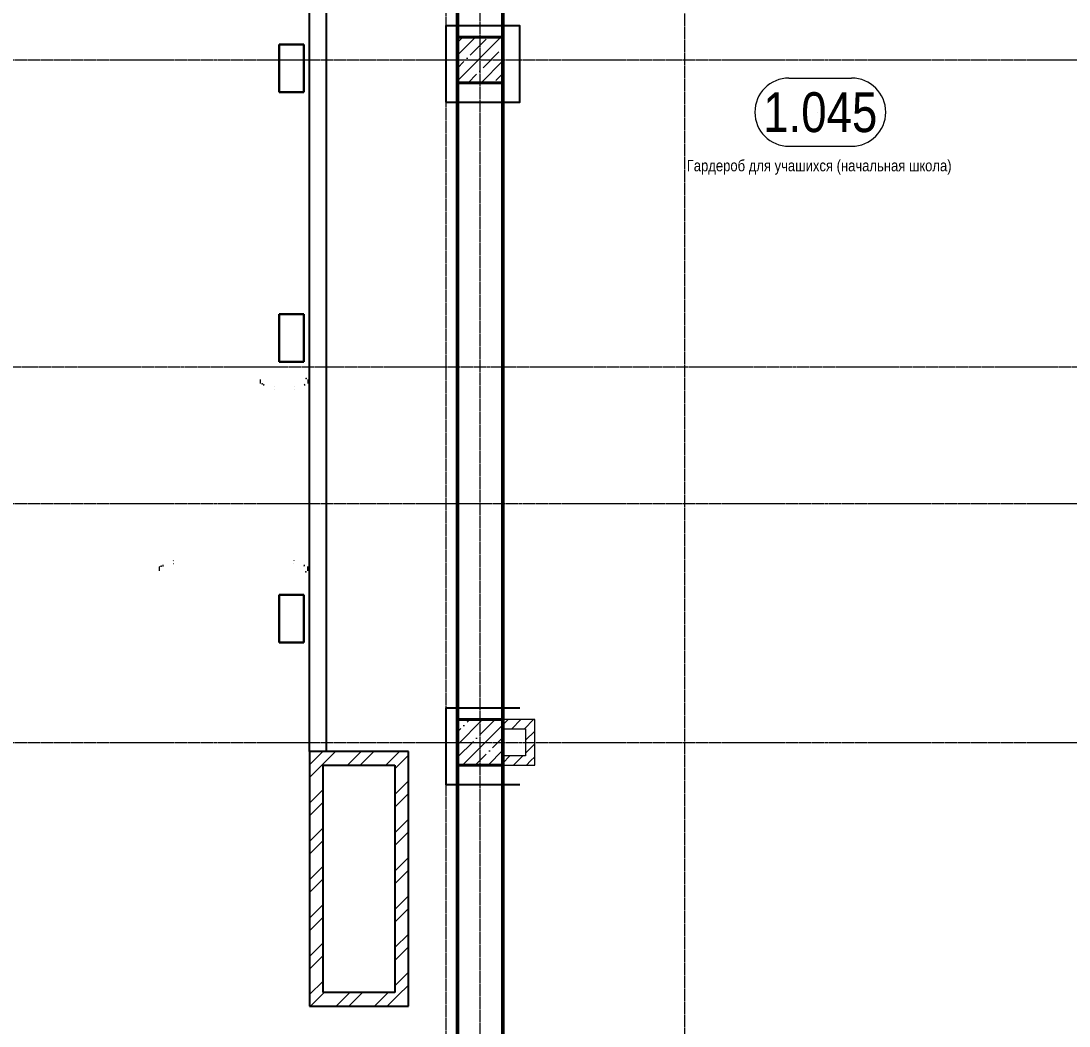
# Model space of a CAD drawing. Header units: millimetres. Extents: x -24360 to 609566, y -391049 to 148426.
# Drawn here: x 14265 to 23475, y 70406 to 79243 of the extents above; entities that cross this region are included whole.
import ezdxf
from ezdxf.enums import TextEntityAlignment as Align

# ---------------------------------------------------------------- set-up
doc = ezdxf.new("R2010")
doc.units = ezdxf.units.MM
doc.linetypes.add('CENTER2', pattern=[28.575, 19.05, -3.175, 3.175, -3.175])
doc.linetypes.add('HIDDEN2', pattern=[4.7625, 3.175, -1.5875])
doc.layers.get('Defpoints').update_dxf_attribs({"color": 140})
for name, color, linetype, lineweight in [('АР_Area', 5, 'Continuous', 5), ('АР_Двери_внутренние_антипаника', 7, 'Continuous', 0), ('АР_Колонны', 70, 'Continuous', 30), ('АР_Стены ЖБ', 7, 'Continuous', 30), ('АР_Стены кирпич', 32, 'Continuous', 25), ('АР_Стены ПЕНОблок', 52, 'Continuous', 20), ('АР_Штриховка', 8, 'Continuous', 0)]:
    doc.layers.add(name, color=color, linetype=linetype, lineweight=lineweight)
for name, color, linetype, lineweight, true_color in [('АР_Оси_РД_100', 7, 'Continuous', 0, 0x525252), ('МАГНИТЫ', 7, 'Continuous', 0, 0xd100d1), ('РД_Витраж_перегородка', 7, 'Continuous', 25, 0x148aff), ('РД_Оси_100', 7, 'Continuous', 0, 0x525252)]:
    doc.layers.add(name, color=color, linetype=linetype, lineweight=lineweight, true_color=true_color)
doc.layers.add('КР_Балки-0.5', color=60, linetype='Continuous', lineweight=50, plot=False)
doc.styles.add('style1', font='ARIALN.TTF')

# ---------------------------------------------------------------- blocks, each defined once
blk = doc.blocks.new('СОШ_2200_АР_ОСИ_М100_28.05.24')
at = {"layer": 'АР_Оси_РД_100', "linetype": 'CENTER2'}
for p, q in [((20100, -6155), (20100, 139938.679)), ((-5954.958, 78900), (119910, 78900)), ((119910, 76200), (-5954.958, 76200)), ((-5954.958, 75000), (119910, 75000)), ((-5954.958, 72900), (95715.503, 72900))]:
    blk.add_line(p, q, dxfattribs=at)
for points in [[(17850, 139938.679), (18000, 139538.679), (18000, -6194.092)], [(18300, -6196.31), (18300, 139538.679), (18450, 139938.679)]]:
    blk.add_lwpolyline(points, dxfattribs=at)
blk = doc.blocks.new('MOK-МаркаПом_овал_ареал')
for p, q in [((-2.75, 3), (2.75, 3)), ((-2.75, -3), (2.75, -3))]:
    blk.add_line(p, q)
for centre, radius, start, end in [((-2.75, 0), 3, 90, 270), ((2.75, 0), 3, 270, 90), ((-3.75, 0), 3.5, 0, 0.00095)]:
    blk.add_arc(centre, radius, start, end)
at = {"color": 0, "style": 'style1'}
blk.add_attdef('АР-ПОМЕЩЕНИЕ:НОМЕР', text='', height=3.5, dxfattribs=at).set_placement((0, 0), align=Align.MIDDLE)

msp = doc.modelspace()

# ---------------------------------------------------------------- hatches: boundary and pattern name
at = {"layer": 'АР_Штриховка', "linetype": 'Continuous', "lineweight": 5, "true_color": 0x000000}
h = msp.add_hatch(dxfattribs=at)
h.set_pattern_fill('ANSI35', color=18, scale=25, style=0)
h.paths.add_polyline_path([(18100, 78700), (18500, 78700), (18500, 79100), (18100, 79100)], flags=0)
h = msp.add_hatch(dxfattribs=at)
h.set_pattern_fill('ANSI35', color=18, scale=25, style=0)
h.paths.add_polyline_path([(18100, 72700), (18500, 72700), (18500, 73100), (18100, 73100)], flags=0)
at = {"layer": 'АР_Штриховка', "linetype": 'Continuous', "lineweight": 0, "ltscale": 0.5, "true_color": 0x000000}
h = msp.add_hatch(dxfattribs=at)
h.set_pattern_fill('ANSI31', color=18, scale=25, style=0)
h.paths.add_polyline_path([(18500.001, 73100), (18500.001, 73020), (18699.983, 73020), (18779.983, 73100)], flags=0)
h = msp.add_hatch(dxfattribs=at)
h.set_pattern_fill('ANSI31', color=18, scale=25, angle=-1.3e-14, style=0)
h.paths.add_polyline_path([(18699.983, 72780), (18779.983, 72700), (18779.983, 73100), (18699.983, 73020)], flags=0)
at = {"layer": 'АР_Штриховка', "linetype": 'Continuous', "lineweight": 0, "true_color": 0x000000}
h = msp.add_hatch(dxfattribs=at)
h.set_pattern_fill('ANSI32', color=18, scale=25, style=0)
h.paths.add_polyline_path([(16800, 72820), (16920, 72700), (17550, 72700), (17670, 72820)], flags=0)
at = {"layer": 'АР_Штриховка', "linetype": 'Continuous', "lineweight": 0, "ltscale": 0.5, "true_color": 0x000000}
h = msp.add_hatch(dxfattribs=at)
h.set_pattern_fill('ANSI31', color=18, scale=25, angle=360, style=0)
h.paths.add_polyline_path([(18779.983, 72700), (18699.983, 72780), (18500.001, 72780), (18500.001, 72700)], flags=0)

# ---------------------------------------------------------------- linework, layer by layer
at = {"color": 2}
msp.add_lwpolyline([(18000, 78530), (18650, 78530), (18650, 79200), (18000, 79200)], close=True, dxfattribs=at)
msp.add_lwpolyline([(18650, 73200), (18000, 73200), (18000, 72530), (18650, 72530)], dxfattribs=at)
at = {"layer": 'АР_Двери_внутренние_антипаника', "color": 18, "linetype": 'Continuous', "true_color": 0x000000}
for centre, radius, start, end in [((17365.92, 76107.4), 1000, 180.96231, 183.07813), ((15789.9, 76107.4), 1000, 356.92187, 359.03769), ((15402.5, 76110.698), 1000, 355.87842, 356.69176), ((16489.198, 76027.325), 1, 0, 90), ((16489.198, 76002.858), 1, 270, 0), ((16666.623, 76027.325), 1, 90, 180), ((16666.623, 76002.858), 1, 180, 270), ((17753.321, 76110.698), 1000, 183.30824, 184.12158), ((16479.715, 74392.6), 1000, 176.92187, 179.03769), ((14516.294, 74389.302), 1000, 3.30824, 4.12158), ((15602.992, 74497.141), 1, 0, 90), ((15602.992, 74472.675), 1, 270, 0), ((16663.598, 74497.141), 1, 90, 180), ((16663.598, 74472.675), 1, 180, 270), ((17750.296, 74389.302), 1000, 175.87842, 176.69176), ((15786.875, 74392.6), 1000, 0.96231, 3.07813)]:
    msp.add_arc(centre, radius, start, end, dxfattribs=at)
for p in [(16771.623, 76100), (16384.198, 76052.05), (15497.992, 74447.95), (16768.598, 74400)]:
    msp.add_point(p, dxfattribs=at)
at = {"layer": 'АР_Колонны', "color": 18, "linetype": 'HIDDEN2', "lineweight": 25, "true_color": 0x000000}
for p, q in [((18100, 79100), (18500, 79100)), ((18100, 78700), (18100, 79100)), ((18500, 79100), (18500, 78700)), ((18500, 78700), (18100, 78700)), ((18100, 73100), (18500, 73100)), ((18100, 72700), (18100, 73100)), ((18500, 73100), (18500, 72700)), ((18500, 72700), (18100, 72700))]:
    msp.add_line(p, q, dxfattribs=at)
at = {"layer": 'АР_Колонны', "color": 18, "linetype": 'Continuous', "lineweight": 30, "true_color": 0x000000}
for p, q in [((18500, 79100), (18100, 79100)), ((18100, 79100), (18100, 78700)), ((18500, 78700), (18500, 79100)), ((18100, 78700), (18500, 78700)), ((18500, 73100), (18100, 73100)), ((18100, 73100), (18100, 72700)), ((18500, 72700), (18500, 73100)), ((18100, 72700), (18500, 72700))]:
    msp.add_line(p, q, dxfattribs=at)
at = {"layer": 'АР_Стены ЖБ', "color": 18, "linetype": 'Continuous', "lineweight": 40, "true_color": 0x000000}
for p, q in [((18500, 79100), (18100, 79100)), ((18100, 79100), (18100, 78700)), ((18500, 78700), (18500, 79100)), ((18100, 78700), (18500, 78700)), ((18500, 73100), (18100, 73100)), ((18100, 73100), (18100, 72700)), ((18500, 72700), (18500, 73100)), ((18100, 72700), (18500, 72700))]:
    msp.add_line(p, q, dxfattribs=at)
at = {"layer": 'АР_Стены кирпич', "color": 18, "linetype": 'Continuous', "lineweight": 25, "true_color": 0x000000}
for p, q in [((17670, 72820), (16800, 72820)), ((16800, 72820), (16800, 70580)), ((17670, 70580), (17670, 72820)), ((16920, 72700), (17550, 72700)), ((16920, 70700), (16920, 72700)), ((17550, 72700), (17550, 70700)), ((17550, 70700), (16920, 70700)), ((16800, 70580), (17670, 70580))]:
    msp.add_line(p, q, dxfattribs=at)
at = {"layer": 'АР_Стены ПЕНОблок', "color": 18, "linetype": 'Continuous', "lineweight": 20, "true_color": 0x000000}
for p, q in [((18500.001, 73100), (18500.001, 73020)), ((18779.983, 73100), (18500.001, 73100)), ((18779.983, 72700), (18779.983, 73100)), ((18500.001, 73020), (18699.983, 73020)), ((18699.983, 73020), (18699.983, 72780)), ((18699.983, 72780), (18500.001, 72780)), ((18500.001, 72780), (18500.001, 72700)), ((18500.001, 72700), (18779.983, 72700))]:
    msp.add_line(p, q, dxfattribs=at)
at = {"layer": 'АР_Штриховка', "color": 18, "linetype": 'Continuous', "lineweight": 0, "true_color": 0x000000}
for p, q in [((16800, 72702.094), (16858.953, 72761.047)), ((17550, 72666.322), (17670, 72786.322)), ((16800, 72589.841), (16915.079, 72704.921)), ((16800, 72365.335), (16920, 72485.335)), ((17550, 72441.816), (17670, 72561.816)), ((17550, 72329.562), (17670, 72449.562)), ((16800, 72253.081), (16920, 72373.081)), ((17550, 72105.056), (17670, 72225.056)), ((16800, 72028.575), (16920, 72148.575)), ((16800, 71916.322), (16920, 72036.322)), ((17550, 71992.803), (17670, 72112.803)), ((17550, 71768.296), (17670, 71888.296)), ((16800, 71691.816), (16920, 71811.816)), ((17550, 71656.043), (17670, 71776.043)), ((16800, 71579.562), (16920, 71699.562)), ((16800, 71355.056), (16920, 71475.056)), ((17550, 71431.537), (17670, 71551.537)), ((17550, 71319.283), (17670, 71439.283)), ((16800, 71242.803), (16920, 71362.803)), ((17550, 71094.777), (17670, 71214.777)), ((16800, 71018.296), (16920, 71138.296)), ((17550, 70982.524), (17670, 71102.524)), ((16800, 70906.043), (16920, 71026.043)), ((17550, 70758.018), (17670, 70878.018)), ((16800, 70681.537), (16920, 70801.537)), ((17577.118, 70672.882), (17670, 70765.764)), ((16810.717, 70580), (16930.717, 70700)), ((17035.223, 70580), (17155.223, 70700)), ((17147.476, 70580), (17267.476, 70700)), ((17371.982, 70580), (17491.982, 70700)), ((17484.236, 70580), (17577.118, 70672.882))]:
    msp.add_line(p, q, dxfattribs=at)
at = {"layer": 'КР_Балки-0.5', "color": 18, "ltscale": 200, "true_color": 0x000000}
for p, q in [((18100, 68975), (18100, 87000)), ((18500, 87000), (18500, 68975))]:
    msp.add_line(p, q, dxfattribs=at)
at = {"layer": 'МАГНИТЫ', "color": 18, "lineweight": 30, "true_color": 0x000000}
for p, q in [((16749.672, 79035.682), (16533, 79035.682)), ((16533, 79035.682), (16533, 78616.008)), ((16749.672, 78616.008), (16749.672, 79035.682)), ((16533, 78616.008), (16749.672, 78616.008)), ((16749.672, 76665.682), (16533, 76665.682)), ((16533, 76665.682), (16533, 76246.008)), ((16749.672, 76246.008), (16749.672, 76665.682)), ((16533, 76246.008), (16749.672, 76246.008)), ((16749.672, 74196.682), (16533, 74196.682)), ((16533, 74196.682), (16533, 73777.008)), ((16749.672, 73777.008), (16749.672, 74196.682)), ((16533, 73777.008), (16749.672, 73777.008))]:
    msp.add_line(p, q, dxfattribs=at)
at = {"layer": 'РД_Витраж_перегородка', "color": 18, "linetype": 'Continuous', "lineweight": 25, "true_color": 0x000000}
for p, q in [((16800, 72820), (16800, 85950)), ((16950, 72820), (16950, 85950))]:
    msp.add_line(p, q, dxfattribs=at)

# ---------------------------------------------------------------- block references
at = {"layer": 'АР_Area', "color": 18, "linetype": 'Continuous', "lineweight": 5, "true_color": 0x000000}
ref = msp.add_blockref('MOK-МаркаПом_овал_ареал', (21288.879, 78440.585), dxfattribs=dict(at, xscale=100, yscale=100, zscale=100))
ref.add_attrib('АР-ПОМЕЩЕНИЕ:НОМЕР', '1.045', dxfattribs={"layer": '0', "color": 0, "height": 350, "style": 'style1'}).set_placement((21288.879, 78440.585), align=Align.MIDDLE)
ref.add_attrib('АР-ПОМЕЩЕНИЕ:НАИМЕНОВАНИЕ', 'Гардероб для учашихся (начальная школа)', dxfattribs={"layer": 'Defpoints', "color": 2, "height": 100, "style": 'style1'}).set_placement((21279.464, 77959.192), align=Align.MIDDLE)
at = {"layer": 'РД_Оси_100'}
msp.add_blockref('СОШ_2200_АР_ОСИ_М100_28.05.24', (0, 0), dxfattribs=at)

doc.saveas('drawing.dxf')
